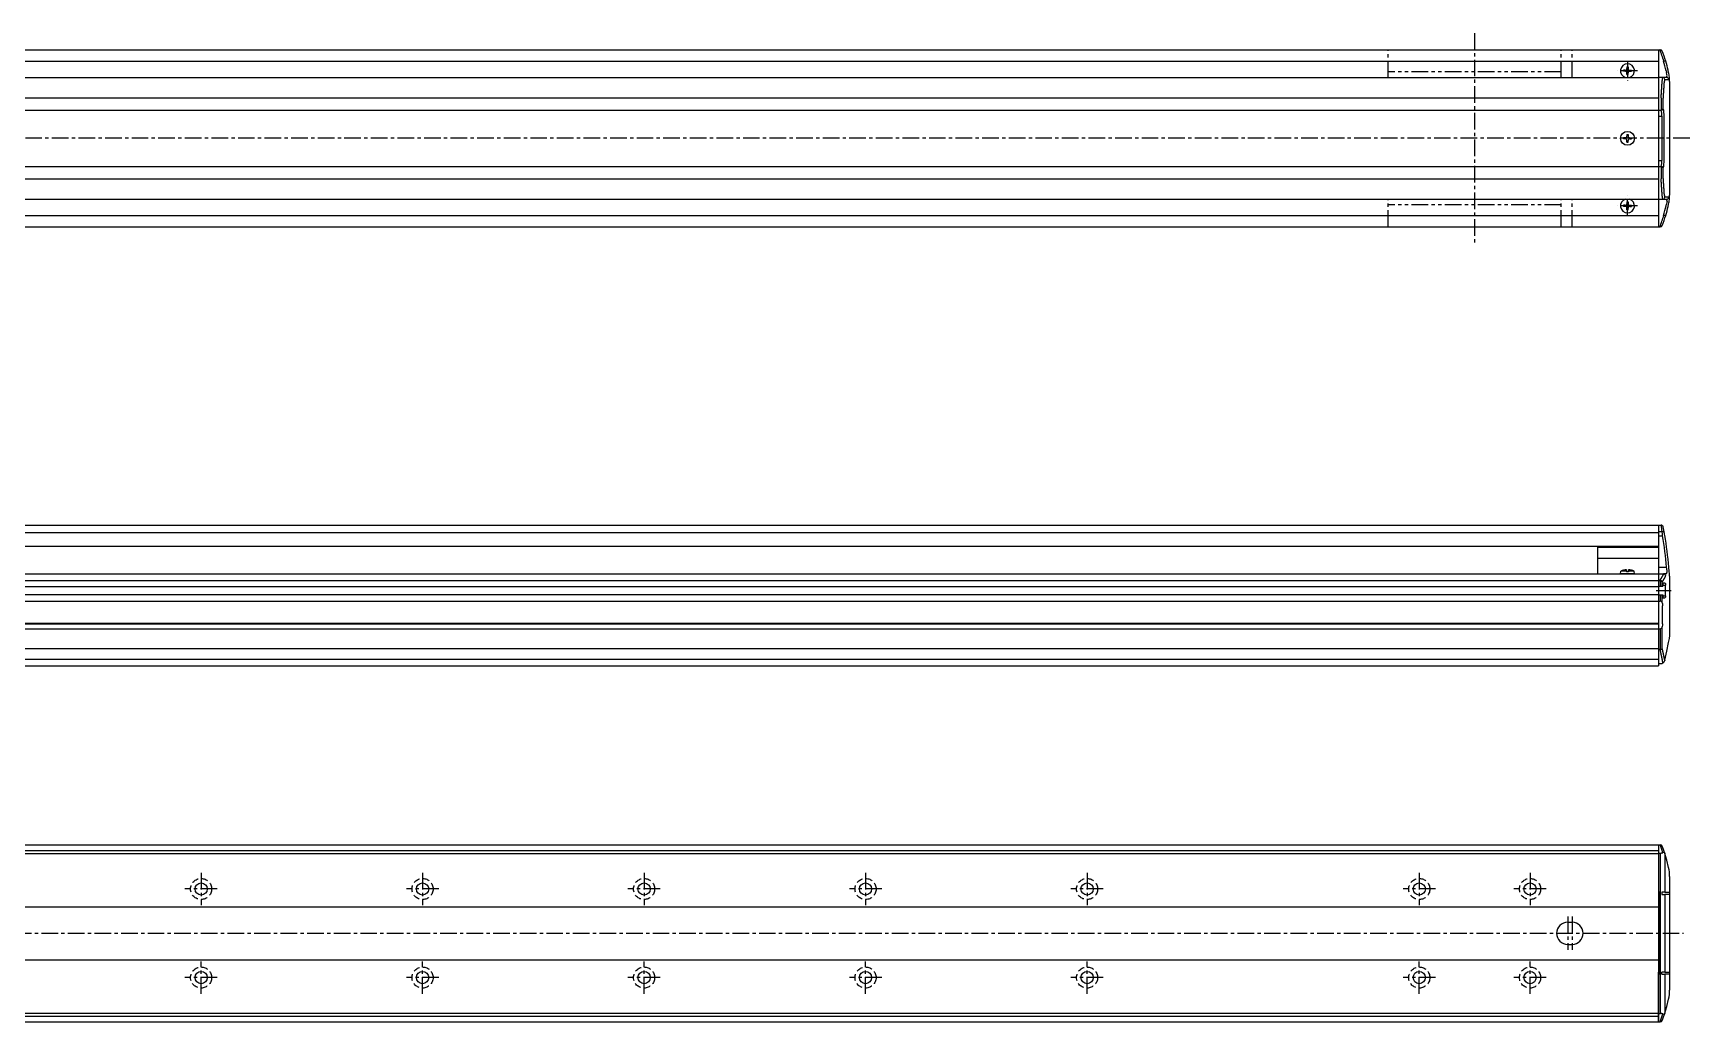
# Model space of a CAD drawing. Extents: x -463 to 1033, y 41 to 537.
# Drawn here: x 285 to 1033, y 90 to 537 of the extents above; entities that cross this region are included whole.
import ezdxf

# ---------------------------------------------------------------- set-up
doc = ezdxf.new("R2010")
doc.units = 0
for name, pattern in [('CENTER', [12, 7.5, -1.5, 1.5, -1.5]), ('DASHED', [4.5, 3, -1.5]), ('PHANTOM', [15, 7.5, -1.5, 1.5, -1.5, 1.5, -1.5])]:
    doc.linetypes.add(name, pattern=pattern)
doc.layers.get('0').update_dxf_attribs({"linetype": 'CONTINUOUS'})
doc.layers.add('CENTER', color=1, linetype='CENTER')

# ---------------------------------------------------------------- blocks, each defined once
blk = doc.blocks.new('DTL0004')
at = {"color": 0, "linetype": 'CONTINUOUS'}
for p, q in [((-3.15, 0), (-3.04, 1.3)), ((3.15, 0), (-3.15, 0)), ((-0.4, 1.3), (-3.04, 1.3)), ((-0.4, 1.89), (-0.4, 0.9)), ((0.4, 0.9), (-0.4, 0.9)), ((0.4, 1.89), (0.4, 0.9)), ((3.04, 1.3), (0.4, 1.3)), ((3.15, 0), (3.04, 1.3))]:
    blk.add_line(p, q, dxfattribs=at)
for start, end in [(92.87228, 112.35653), (67.64347, 87.12772)]:
    blk.add_arc((0, -6.08), 7.98, start, end, dxfattribs=at)
at = {"color": 0}
blk.add_point((0, 0), dxfattribs=at)
blk.add_point((0, 0), dxfattribs=at)

msp = doc.modelspace()

# ---------------------------------------------------------------- linework, layer by layer
at = {"color": 7, "linetype": 'CONTINUOUS'}
for p, q in [((-263.52, 529.44), (1018.48, 529.44)), ((-25.52, 524.24), (1018.48, 524.24)), ((1018.48, 529.44), (1018.48, 449.44)), ((1018.48, 529.44), (1019.07, 529.44)), ((1019.26, 529.44), (1019.07, 529.44)), ((1020.87, 524.26), (1020.73, 524.24)), ((-263.52, 516.94), (1018.48, 516.94)), ((-25.52, 516.94), (1018.48, 516.94)), ((1002.73, 520.19), (1002.73, 519.69)), ((1003.48, 520.19), (1002.73, 520.19)), ((1003.48, 519.69), (1002.73, 519.69)), ((1004.23, 521.69), (1004.23, 520.93)), ((1004.23, 521.69), (1004.73, 521.69)), ((1004.23, 518.19), (1004.23, 518.94)), ((1004.23, 518.19), (1004.73, 518.19)), ((1004.73, 521.69), (1004.73, 520.93)), ((1004.73, 518.19), (1004.73, 518.94)), ((1005.48, 520.19), (1006.23, 520.19)), ((1005.48, 519.69), (1006.23, 519.69)), ((1006.23, 520.19), (1006.23, 519.69)), ((1022.15, 516.94), (1018.48, 516.94)), ((1021.87, 519.94), (1022.08, 519.2)), ((1023.06, 519.16), (1022.85, 520.16)), ((1023.39, 517.05), (1023.38, 517.06)), ((1021.32, 515.94), (1023.15, 515.94)), ((1023.48, 515.09), (1023.48, 463.79)), ((-263.52, 507.71), (1018.48, 507.71)), ((-263.52, 502.17), (1018.48, 502.17)), ((1018.48, 502.19), (1019.56, 502.19)), ((1019.67, 502.19), (1019.56, 502.19)), ((1019.66, 507.69), (1019.67, 507.69)), ((1019.67, 507.69), (1019.67, 502.19)), ((1020.66, 502.78), (1020.66, 507.51)), ((1018.48, 499.44), (1020, 499.44)), ((1020, 499.44), (1020, 479.44)), ((1020.98, 479.44), (1020.98, 499.44)), ((1002.73, 489.69), (1002.73, 489.19)), ((1003.48, 489.69), (1002.73, 489.69)), ((1003.48, 489.19), (1002.73, 489.19)), ((1004.23, 491.19), (1004.23, 490.43)), ((1004.23, 491.19), (1004.73, 491.19)), ((1004.23, 487.69), (1004.23, 488.44)), ((1004.23, 487.69), (1004.73, 487.69)), ((1004.73, 491.19), (1004.73, 490.43)), ((1004.73, 487.69), (1004.73, 488.44)), ((1005.48, 489.69), (1006.23, 489.69)), ((1005.48, 489.19), (1006.23, 489.19)), ((1006.23, 489.69), (1006.23, 489.19)), ((1018.48, 479.44), (1020, 479.44)), ((-263.52, 476.7), (1018.48, 476.7)), ((1018.48, 476.69), (1019.56, 476.69)), ((1019.56, 476.69), (1019.67, 476.68)), ((1019.67, 476.68), (1019.67, 471.19)), ((1020.66, 471.36), (1020.66, 476.1)), ((-263.52, 471.17), (1018.48, 471.17)), ((1019.67, 471.19), (1019.66, 471.19)), ((-261.52, 461.94), (1020.48, 461.94)), ((-25.52, 461.94), (1018.48, 461.94)), ((1002.73, 459.19), (1002.73, 458.69)), ((1003.48, 459.19), (1002.73, 459.19)), ((1003.48, 458.69), (1002.73, 458.69)), ((1004.23, 460.69), (1004.23, 459.93)), ((1004.23, 460.69), (1004.73, 460.69)), ((1004.23, 457.19), (1004.23, 457.94)), ((1004.23, 457.19), (1004.73, 457.19)), ((1004.73, 460.69), (1004.73, 459.93)), ((1004.73, 457.19), (1004.73, 457.94)), ((1005.48, 459.19), (1006.23, 459.19)), ((1005.48, 458.69), (1006.23, 458.69)), ((1006.23, 459.19), (1006.23, 458.69)), ((1018.48, 461.94), (1022.15, 461.94)), ((1023.15, 462.94), (1021.32, 462.94)), ((1021.87, 458.94), (1022.08, 459.67)), ((1022.85, 458.72), (1023.06, 459.71)), ((1023.38, 461.81), (1023.39, 461.82)), ((-263.52, 449.44), (1018.48, 449.44)), ((-25.52, 454.64), (1018.48, 454.64)), ((1018.48, 449.44), (1019.07, 449.44)), ((1019.07, 449.44), (1019.26, 449.44)), ((1020.87, 454.61), (1020.73, 454.63)), ((-25.52, 314.76), (1018.48, 314.76)), ((1018.48, 314.76), (1018.48, 252.26)), ((1018.48, 314.76), (1018.48, 305.26)), ((1018.48, 314.76), (1019.66, 314.76)), ((1018.48, 314.76), (1018.48, 305.26)), ((1019.67, 314.76), (1019.66, 314.76)), ((-25.52, 311.4), (1018.48, 311.4)), ((1018.48, 311.87), (1020.18, 311.87)), ((1018.48, 309.99), (1020.33, 309.99)), ((-25.52, 305.26), (1018.48, 305.26)), ((990.98, 305.26), (990.98, 292.76)), ((990.98, 304.79), (1018.48, 304.79)), ((990.98, 299.8), (1018.48, 299.8)), ((-263.52, 292.76), (1018.48, 292.76)), ((1018.48, 295.76), (1022.15, 295.76)), ((1018.48, 292.76), (1020.73, 292.76)), ((1018.48, 292.76), (1018.48, 251.26)), ((1021.87, 292.76), (1020.73, 292.76)), ((1020.73, 292.76), (1020.87, 292.75)), ((1022.08, 292.85), (1021.87, 292.76)), ((1023.38, 293.08), (1023.39, 293.06)), ((1023.48, 291.76), (1023.48, 264.26)), ((-263.52, 289.76), (1018.48, 289.76)), ((-263.52, 287.01), (1018.48, 287.01)), ((1018.48, 289.76), (1019.07, 289.76)), ((1018.48, 287.16), (1020.45, 287.16)), ((1019.07, 289.76), (1019.26, 289.74)), ((1019.26, 289.74), (1019.26, 287.16)), ((1020.2, 287.16), (1020.2, 289.18)), ((1021.4, 288.61), (1020.45, 288.61)), ((1020.45, 288.61), (1020.45, 287.16)), ((1020.45, 287.61), (1021.71, 287.61)), ((1021.71, 282.91), (1021.71, 287.61)), ((-263.52, 283.51), (1018.48, 283.51)), ((-263.52, 280.49), (1018.48, 280.49)), ((1018.48, 283.36), (1020.45, 283.36)), ((1018.48, 280.49), (1019.26, 280.49)), ((1019.26, 283.36), (1019.26, 280.49)), ((1020.2, 279.69), (1020.2, 283.36)), ((1020.34, 270.26), (1020.34, 278.26)), ((1020.45, 283.36), (1020.45, 281.91)), ((1020.45, 282.91), (1021.71, 282.91)), ((1020.45, 281.91), (1021.4, 281.91)), ((-263.52, 270.56), (1018.48, 270.56)), ((-263.52, 270.26), (1018.48, 270.26)), ((-263.52, 268.02), (1018.48, 268.02)), ((1018.48, 268.02), (1019.26, 268.02)), ((1019.26, 268.02), (1019.26, 258.76)), ((1020.2, 259.03), (1020.2, 268.83)), ((-263.52, 259.03), (1018.48, 259.03)), ((1018.48, 258.76), (1019.21, 258.76)), ((1019.26, 258.76), (1019.21, 258.76)), ((-263.52, 254.26), (1018.48, 254.26)), ((-263.52, 251.26), (1018.48, 251.26)), ((1018.48, 252.26), (1019.43, 252.26)), ((1021.37, 253.79), (1021.33, 253.65)), ((-263.52, 170.47), (1018.48, 170.47)), ((-263.52, 167.87), (1018.48, 167.87)), ((-263.52, 166.47), (1018.48, 166.47)), ((1018.48, 170.47), (1018.48, 90.47)), ((1018.48, 170.47), (1018.48, 148.02)), ((1018.48, 170.47), (1019.21, 170.47)), ((1018.48, 166.72), (1019.43, 166.72)), ((1019.21, 170.47), (1019.26, 170.47)), ((1019.43, 94.23), (1019.43, 166.72)), ((1021.33, 166.68), (1021.37, 166.56)), ((1021.37, 166.56), (1021.37, 148.97)), ((1023.48, 156.12), (1023.48, 104.82)), ((-263.52, 142.47), (1018.48, 142.47)), ((1018.93, 148.97), (1018.48, 148.97)), ((1018.48, 148.02), (1018.93, 148.02)), ((1018.93, 148.97), (1018.93, 111.97)), ((1021.37, 148.97), (1019.98, 148.97)), ((1019.98, 148.97), (1019.98, 147.97)), ((1019.98, 147.97), (1021.37, 147.97)), ((1021.37, 148.97), (1023.31, 148.97)), ((1021.37, 147.97), (1021.37, 112.97)), ((1023.31, 147.97), (1021.37, 147.97)), ((1023.31, 148.97), (1023.48, 148.92)), ((1023.48, 147.91), (1023.31, 147.97)), ((977.48, 135.47), (979.48, 135.47)), ((977.48, 125.47), (979.48, 125.47)), ((-263.52, 118.47), (1018.48, 118.47)), ((1018.93, 112.93), (1018.48, 112.92)), ((1018.48, 90.47), (1018.48, 112.92)), ((1021.37, 112.97), (1019.98, 112.97)), ((1019.98, 111.97), (1019.98, 112.97)), ((1021.37, 112.97), (1023.31, 112.97)), ((1023.31, 112.97), (1023.48, 113.04)), ((1018.93, 111.97), (1018.48, 111.97)), ((1019.98, 111.97), (1021.37, 111.97)), ((1021.37, 111.97), (1021.37, 94.39)), ((1023.31, 111.97), (1021.37, 111.97)), ((1023.48, 112.03), (1023.31, 111.97)), ((-263.52, 94.47), (1018.48, 94.47)), ((-263.52, 93.07), (1018.48, 93.07)), ((-263.52, 90.47), (1018.48, 90.47)), ((1018.48, 94.23), (1019.43, 94.23)), ((1018.48, 90.47), (1019.21, 90.47)), ((1019.26, 90.47), (1019.21, 90.47)), ((1021.37, 94.39), (1021.33, 94.27))]:
    msp.add_line(p, q, dxfattribs=at)
at = {"color": 3, "linetype": 'PHANTOM'}
for p, q in [((896.48, 516.94), (896.48, 529.44)), ((974.48, 516.94), (974.48, 529.44)), ((979.48, 516.94), (979.48, 529.44)), ((974.48, 519.44), (896.48, 519.44)), ((896.48, 449.44), (896.48, 461.94)), ((974.48, 459.44), (896.48, 459.44)), ((974.48, 449.44), (974.48, 461.94)), ((979.48, 449.44), (979.48, 461.94))]:
    msp.add_line(p, q, dxfattribs=at)
at = {"color": 7, "linetype": 'CONTINUOUS'}
for points in [[(1021.77, 524.26), (1021.77, 524.26), (1021.75, 524.28), (1021.65, 524.34), (1021.45, 524.35), (1021.18, 524.32), (1020.87, 524.26)], [(1022.39, 517.74), (1022.29, 518.3), (1022.08, 519.2)], [(1022.39, 461.13), (1022.29, 460.57), (1022.08, 459.67)], [(1021.77, 454.61), (1021.77, 454.61), (1021.75, 454.59), (1021.65, 454.53), (1021.45, 454.52), (1021.18, 454.55), (1020.87, 454.61)], [(1020.33, 309.99), (1020.3, 310.42), (1020.25, 311.04), (1020.2, 311.54), (1020.18, 311.87)], [(1022.08, 292.85), (1022.29, 293.25), (1022.39, 293.71)], [(1021.4, 288.61), (1021.41, 288.61), (1021.51, 288.54), (1021.6, 288.37), (1021.67, 288.13), (1021.71, 287.83), (1021.71, 287.61)], [(1020.2, 279.69), (1020.28, 279.2), (1020.34, 278.26)], [(1021.71, 282.91), (1021.71, 282.81), (1021.68, 282.49), (1021.62, 282.2), (1021.53, 282), (1021.42, 281.91), (1021.4, 281.91)], [(1020.34, 270.26), (1020.32, 269.71), (1020.2, 268.83)], [(1021.37, 253.79), (1022.29, 257.88), (1023.06, 261.84)], [(1021.33, 166.68), (1021.28, 166.78), (1021.14, 166.91), (1020.88, 166.97), (1020.49, 166.9)], [(1023.06, 160.2), (1022.29, 163.47), (1021.37, 166.56)], [(1021.37, 94.39), (1022.29, 97.48), (1023.06, 100.75)], [(1020.49, 94.05), (1020.7, 93.99), (1021, 93.99), (1021.23, 94.1), (1021.33, 94.27)]]:
    msp.add_lwpolyline(points, dxfattribs=at)
for points in [[(1019.66, 507.68, 0), (1019.67, 507.75, 0), (1019.67, 507.81, 0), (1019.68, 507.87, 0), (1019.68, 507.93, 0), (1019.68, 507.99, 0), (1019.69, 508.06, 0), (1019.69, 508.12, 0), (1019.7, 508.18, 0), (1019.7, 508.24, 0), (1019.7, 508.3, 0), (1019.71, 508.37, 0), (1019.71, 508.43, 0), (1019.72, 508.49, 0), (1019.72, 508.55, 0), (1019.73, 508.61, 0), (1019.73, 508.68, 0), (1019.73, 508.74, 0), (1019.74, 508.8, 0), (1019.74, 508.86, 0), (1019.75, 508.92, 0), (1019.75, 508.99, 0), (1019.75, 509.05, 0), (1019.76, 509.11, 0), (1019.76, 509.17, 0), (1019.77, 509.23, 0), (1019.77, 509.29, 0), (1019.77, 509.36, 0), (1019.78, 509.42, 0), (1019.78, 509.48, 0), (1019.79, 509.54, 0), (1019.79, 509.6, 0), (1019.8, 509.67, 0), (1019.8, 509.73, 0), (1019.8, 509.79, 0), (1019.81, 509.85, 0), (1019.81, 509.91, 0), (1019.82, 509.98, 0), (1019.82, 510.04, 0), (1019.82, 510.1, 0), (1019.83, 510.16, 0), (1019.83, 510.22, 0), (1019.84, 510.29, 0), (1019.84, 510.35, 0), (1019.84, 510.41, 0), (1019.85, 510.47, 0), (1019.85, 510.53, 0), (1019.86, 510.6, 0), (1019.86, 510.66, 0), (1019.86, 510.72, 0), (1019.87, 510.78, 0), (1019.87, 510.84, 0), (1019.88, 510.91, 0), (1019.88, 510.97, 0), (1019.88, 511.03, 0), (1019.89, 511.09, 0), (1019.89, 511.15, 0), (1019.9, 511.22, 0), (1019.9, 511.28, 0), (1019.9, 511.34, 0), (1019.91, 511.4, 0), (1019.91, 511.46, 0), (1019.92, 511.53, 0), (1019.92, 511.59, 0), (1019.92, 511.65, 0), (1019.93, 511.71, 0), (1019.93, 511.77, 0), (1019.94, 511.84, 0), (1019.94, 511.9, 0), (1019.94, 511.96, 0), (1019.95, 512.02, 0), (1019.95, 512.08, 0), (1019.96, 512.15, 0), (1019.96, 512.21, 0), (1019.96, 512.27, 0), (1019.97, 512.33, 0), (1019.97, 512.39, 0), (1019.98, 512.46, 0), (1019.98, 512.52, 0), (1019.98, 512.58, 0), (1019.99, 512.64, 0), (1019.99, 512.7, 0), (1020, 512.77, 0), (1020, 512.83, 0), (1020, 512.89, 0), (1020.01, 512.95, 0), (1020.01, 513.01, 0), (1020.02, 513.08, 0), (1020.02, 513.14, 0), (1020.02, 513.2, 0), (1020.03, 513.26, 0), (1020.03, 513.32, 0), (1020.04, 513.39, 0), (1020.04, 513.45, 0), (1020.04, 513.51, 0), (1020.05, 513.57, 0), (1020.05, 513.63, 0), (1020.06, 513.7, 0), (1020.06, 513.76, 0), (1020.06, 513.82, 0), (1020.07, 513.88, 0), (1020.07, 513.94, 0), (1020.07, 514.01, 0), (1020.08, 514.07, 0), (1020.08, 514.13, 0), (1020.09, 514.19, 0), (1020.09, 514.25, 0), (1020.09, 514.32, 0), (1020.1, 514.38, 0), (1020.1, 514.44, 0), (1020.11, 514.5, 0), (1020.11, 514.56, 0), (1020.11, 514.63, 0), (1020.12, 514.69, 0), (1020.12, 514.75, 0), (1020.13, 514.81, 0), (1020.13, 514.87, 0), (1020.13, 514.94, 0), (1020.14, 515, 0), (1020.14, 515.06, 0), (1020.14, 515.12, 0), (1020.15, 515.18, 0), (1020.15, 515.25, 0), (1020.16, 515.31, 0), (1020.16, 515.37, 0), (1020.16, 515.43, 0), (1020.17, 515.49, 0), (1020.17, 515.56, 0), (1020.18, 515.62, 0)], [(1020.66, 507.51, 0), (1020.66, 507.57, 0), (1020.67, 507.63, 0), (1020.67, 507.69, 0), (1020.67, 507.75, 0), (1020.68, 507.81, 0), (1020.68, 507.87, 0), (1020.69, 507.93, 0), (1020.69, 507.99, 0), (1020.69, 508.05, 0), (1020.7, 508.11, 0), (1020.7, 508.18, 0), (1020.71, 508.24, 0), (1020.71, 508.3, 0), (1020.72, 508.36, 0), (1020.72, 508.42, 0), (1020.72, 508.48, 0), (1020.73, 508.54, 0), (1020.73, 508.6, 0), (1020.74, 508.66, 0), (1020.74, 508.72, 0), (1020.74, 508.78, 0), (1020.75, 508.84, 0), (1020.75, 508.9, 0), (1020.76, 508.96, 0), (1020.76, 509.02, 0), (1020.76, 509.08, 0), (1020.77, 509.15, 0), (1020.77, 509.21, 0), (1020.78, 509.27, 0), (1020.78, 509.33, 0), (1020.78, 509.39, 0), (1020.79, 509.45, 0), (1020.79, 509.51, 0), (1020.8, 509.57, 0), (1020.8, 509.63, 0), (1020.8, 509.69, 0), (1020.81, 509.75, 0), (1020.81, 509.81, 0), (1020.82, 509.87, 0), (1020.82, 509.93, 0), (1020.82, 509.99, 0), (1020.83, 510.06, 0), (1020.83, 510.12, 0), (1020.84, 510.18, 0), (1020.84, 510.24, 0), (1020.84, 510.3, 0), (1020.85, 510.36, 0), (1020.85, 510.42, 0), (1020.86, 510.48, 0), (1020.86, 510.54, 0), (1020.86, 510.6, 0), (1020.87, 510.66, 0), (1020.87, 510.72, 0), (1020.88, 510.78, 0), (1020.88, 510.84, 0), (1020.88, 510.9, 0), (1020.89, 510.97, 0), (1020.89, 511.03, 0), (1020.9, 511.09, 0), (1020.9, 511.15, 0), (1020.9, 511.21, 0), (1020.91, 511.27, 0), (1020.91, 511.33, 0), (1020.91, 511.39, 0), (1020.92, 511.45, 0), (1020.92, 511.51, 0), (1020.93, 511.57, 0), (1020.93, 511.63, 0), (1020.93, 511.69, 0), (1020.94, 511.75, 0), (1020.94, 511.82, 0), (1020.95, 511.88, 0), (1020.95, 511.94, 0), (1020.95, 512, 0), (1020.96, 512.06, 0), (1020.96, 512.12, 0), (1020.97, 512.18, 0), (1020.97, 512.24, 0), (1020.97, 512.3, 0), (1020.98, 512.36, 0), (1020.98, 512.42, 0), (1020.99, 512.48, 0), (1020.99, 512.54, 0), (1020.99, 512.6, 0), (1021, 512.67, 0), (1021, 512.73, 0), (1021, 512.79, 0), (1021.01, 512.85, 0), (1021.01, 512.91, 0), (1021.02, 512.97, 0), (1021.02, 513.03, 0), (1021.02, 513.09, 0), (1021.03, 513.15, 0), (1021.03, 513.21, 0), (1021.04, 513.27, 0), (1021.04, 513.33, 0), (1021.04, 513.39, 0), (1021.05, 513.45, 0), (1021.05, 513.52, 0), (1021.05, 513.58, 0), (1021.06, 513.64, 0), (1021.06, 513.7, 0), (1021.07, 513.76, 0), (1021.07, 513.82, 0), (1021.07, 513.88, 0), (1021.08, 513.94, 0), (1021.08, 514, 0), (1021.09, 514.06, 0), (1021.09, 514.12, 0), (1021.09, 514.18, 0), (1021.1, 514.24, 0), (1021.1, 514.3, 0), (1021.1, 514.37, 0), (1021.11, 514.43, 0), (1021.11, 514.49, 0), (1021.12, 514.55, 0), (1021.12, 514.61, 0), (1021.12, 514.67, 0), (1021.13, 514.73, 0), (1021.13, 514.79, 0), (1021.13, 514.85, 0), (1021.14, 514.91, 0), (1021.14, 514.97, 0), (1021.15, 515.03, 0), (1021.15, 515.09, 0), (1021.15, 515.16, 0), (1021.16, 515.22, 0), (1021.16, 515.28, 0)], [(1021.16, 463.59, 0), (1021.16, 463.65, 0), (1021.15, 463.71, 0), (1021.15, 463.78, 0), (1021.15, 463.84, 0), (1021.14, 463.9, 0), (1021.14, 463.96, 0), (1021.13, 464.02, 0), (1021.13, 464.08, 0), (1021.13, 464.14, 0), (1021.12, 464.2, 0), (1021.12, 464.26, 0), (1021.12, 464.32, 0), (1021.11, 464.38, 0), (1021.11, 464.44, 0), (1021.1, 464.5, 0), (1021.1, 464.57, 0), (1021.1, 464.63, 0), (1021.09, 464.69, 0), (1021.09, 464.75, 0), (1021.09, 464.81, 0), (1021.08, 464.87, 0), (1021.08, 464.93, 0), (1021.07, 464.99, 0), (1021.07, 465.05, 0), (1021.07, 465.11, 0), (1021.06, 465.17, 0), (1021.06, 465.23, 0), (1021.05, 465.29, 0), (1021.05, 465.35, 0), (1021.05, 465.42, 0), (1021.04, 465.48, 0), (1021.04, 465.54, 0), (1021.04, 465.6, 0), (1021.03, 465.66, 0), (1021.03, 465.72, 0), (1021.02, 465.78, 0), (1021.02, 465.84, 0), (1021.02, 465.9, 0), (1021.01, 465.96, 0), (1021.01, 466.02, 0), (1021, 466.08, 0), (1021, 466.14, 0), (1021, 466.2, 0), (1020.99, 466.27, 0), (1020.99, 466.33, 0), (1020.99, 466.39, 0), (1020.98, 466.45, 0), (1020.98, 466.51, 0), (1020.97, 466.57, 0), (1020.97, 466.63, 0), (1020.97, 466.69, 0), (1020.96, 466.75, 0), (1020.96, 466.81, 0), (1020.95, 466.87, 0), (1020.95, 466.93, 0), (1020.95, 466.99, 0), (1020.94, 467.05, 0), (1020.94, 467.12, 0), (1020.93, 467.18, 0), (1020.93, 467.24, 0), (1020.93, 467.3, 0), (1020.92, 467.36, 0), (1020.92, 467.42, 0), (1020.91, 467.48, 0), (1020.91, 467.54, 0), (1020.91, 467.6, 0), (1020.9, 467.66, 0), (1020.9, 467.72, 0), (1020.9, 467.78, 0), (1020.89, 467.84, 0), (1020.89, 467.9, 0), (1020.88, 467.97, 0), (1020.88, 468.03, 0), (1020.88, 468.09, 0), (1020.87, 468.15, 0), (1020.87, 468.21, 0), (1020.86, 468.27, 0), (1020.86, 468.33, 0), (1020.86, 468.39, 0), (1020.85, 468.45, 0), (1020.85, 468.51, 0), (1020.84, 468.57, 0), (1020.84, 468.63, 0), (1020.84, 468.69, 0), (1020.83, 468.75, 0), (1020.83, 468.81, 0), (1020.82, 468.88, 0), (1020.82, 468.94, 0), (1020.82, 469, 0), (1020.81, 469.06, 0), (1020.81, 469.12, 0), (1020.8, 469.18, 0), (1020.8, 469.24, 0), (1020.8, 469.3, 0), (1020.79, 469.36, 0), (1020.79, 469.42, 0), (1020.78, 469.48, 0), (1020.78, 469.54, 0), (1020.78, 469.6, 0), (1020.77, 469.66, 0), (1020.77, 469.72, 0), (1020.76, 469.78, 0), (1020.76, 469.85, 0), (1020.76, 469.91, 0), (1020.75, 469.97, 0), (1020.75, 470.03, 0), (1020.74, 470.09, 0), (1020.74, 470.15, 0), (1020.74, 470.21, 0), (1020.73, 470.27, 0), (1020.73, 470.33, 0), (1020.72, 470.39, 0), (1020.72, 470.45, 0), (1020.72, 470.51, 0), (1020.71, 470.57, 0), (1020.71, 470.63, 0), (1020.7, 470.69, 0), (1020.7, 470.76, 0), (1020.69, 470.82, 0), (1020.69, 470.88, 0), (1020.69, 470.94, 0), (1020.68, 471, 0), (1020.68, 471.06, 0), (1020.67, 471.12, 0), (1020.67, 471.18, 0), (1020.67, 471.24, 0), (1020.66, 471.3, 0), (1020.66, 471.36, 0)], [(1020.18, 463.25, 0), (1020.17, 463.31, 0), (1020.17, 463.38, 0), (1020.16, 463.44, 0), (1020.16, 463.5, 0), (1020.16, 463.56, 0), (1020.15, 463.62, 0), (1020.15, 463.69, 0), (1020.14, 463.75, 0), (1020.14, 463.81, 0), (1020.14, 463.87, 0), (1020.13, 463.93, 0), (1020.13, 464, 0), (1020.13, 464.06, 0), (1020.12, 464.12, 0), (1020.12, 464.18, 0), (1020.11, 464.24, 0), (1020.11, 464.31, 0), (1020.11, 464.37, 0), (1020.1, 464.43, 0), (1020.1, 464.49, 0), (1020.09, 464.55, 0), (1020.09, 464.62, 0), (1020.09, 464.68, 0), (1020.08, 464.74, 0), (1020.08, 464.8, 0), (1020.07, 464.86, 0), (1020.07, 464.93, 0), (1020.07, 464.99, 0), (1020.06, 465.05, 0), (1020.06, 465.11, 0), (1020.06, 465.17, 0), (1020.05, 465.24, 0), (1020.05, 465.3, 0), (1020.04, 465.36, 0), (1020.04, 465.42, 0), (1020.04, 465.48, 0), (1020.03, 465.55, 0), (1020.03, 465.61, 0), (1020.02, 465.67, 0), (1020.02, 465.73, 0), (1020.02, 465.79, 0), (1020.01, 465.86, 0), (1020.01, 465.92, 0), (1020, 465.98, 0), (1020, 466.04, 0), (1020, 466.1, 0), (1019.99, 466.17, 0), (1019.99, 466.23, 0), (1019.98, 466.29, 0), (1019.98, 466.35, 0), (1019.98, 466.41, 0), (1019.97, 466.48, 0), (1019.97, 466.54, 0), (1019.96, 466.6, 0), (1019.96, 466.66, 0), (1019.96, 466.72, 0), (1019.95, 466.79, 0), (1019.95, 466.85, 0), (1019.94, 466.91, 0), (1019.94, 466.97, 0), (1019.94, 467.03, 0), (1019.93, 467.1, 0), (1019.93, 467.16, 0), (1019.92, 467.22, 0), (1019.92, 467.28, 0), (1019.92, 467.34, 0), (1019.91, 467.41, 0), (1019.91, 467.47, 0), (1019.9, 467.53, 0), (1019.9, 467.59, 0), (1019.9, 467.65, 0), (1019.89, 467.72, 0), (1019.89, 467.78, 0), (1019.88, 467.84, 0), (1019.88, 467.9, 0), (1019.88, 467.96, 0), (1019.87, 468.03, 0), (1019.87, 468.09, 0), (1019.86, 468.15, 0), (1019.86, 468.21, 0), (1019.86, 468.27, 0), (1019.85, 468.34, 0), (1019.85, 468.4, 0), (1019.84, 468.46, 0), (1019.84, 468.52, 0), (1019.84, 468.58, 0), (1019.83, 468.65, 0), (1019.83, 468.71, 0), (1019.82, 468.77, 0), (1019.82, 468.83, 0), (1019.82, 468.89, 0), (1019.81, 468.96, 0), (1019.81, 469.02, 0), (1019.8, 469.08, 0), (1019.8, 469.14, 0), (1019.8, 469.2, 0), (1019.79, 469.27, 0), (1019.79, 469.33, 0), (1019.78, 469.39, 0), (1019.78, 469.45, 0), (1019.77, 469.51, 0), (1019.77, 469.58, 0), (1019.77, 469.64, 0), (1019.76, 469.7, 0), (1019.76, 469.76, 0), (1019.75, 469.82, 0), (1019.75, 469.88, 0), (1019.75, 469.95, 0), (1019.74, 470.01, 0), (1019.74, 470.07, 0), (1019.73, 470.13, 0), (1019.73, 470.19, 0), (1019.73, 470.26, 0), (1019.72, 470.32, 0), (1019.72, 470.38, 0), (1019.71, 470.44, 0), (1019.71, 470.5, 0), (1019.7, 470.57, 0), (1019.7, 470.63, 0), (1019.7, 470.69, 0), (1019.69, 470.75, 0), (1019.69, 470.81, 0), (1019.68, 470.88, 0), (1019.68, 470.94, 0), (1019.68, 471, 0), (1019.67, 471.06, 0), (1019.67, 471.12, 0), (1019.66, 471.18, 0)], [(1019.07, 289.76, 0), (1019.08, 289.78, 0), (1019.1, 289.8, 0), (1019.11, 289.83, 0), (1019.13, 289.85, 0), (1019.15, 289.87, 0), (1019.16, 289.9, 0), (1019.18, 289.92, 0), (1019.19, 289.94, 0), (1019.21, 289.96, 0), (1019.22, 289.99, 0), (1019.24, 290.01, 0), (1019.26, 290.03, 0), (1019.27, 290.06, 0), (1019.29, 290.08, 0), (1019.3, 290.1, 0), (1019.32, 290.13, 0), (1019.33, 290.15, 0), (1019.35, 290.17, 0), (1019.36, 290.19, 0), (1019.38, 290.22, 0), (1019.4, 290.24, 0), (1019.41, 290.26, 0), (1019.43, 290.29, 0), (1019.44, 290.31, 0), (1019.46, 290.33, 0), (1019.47, 290.36, 0), (1019.49, 290.38, 0), (1019.5, 290.4, 0), (1019.52, 290.43, 0), (1019.53, 290.45, 0), (1019.55, 290.47, 0), (1019.56, 290.5, 0), (1019.58, 290.52, 0), (1019.59, 290.54, 0), (1019.61, 290.57, 0), (1019.62, 290.59, 0), (1019.64, 290.61, 0), (1019.65, 290.63, 0), (1019.67, 290.66, 0), (1019.68, 290.68, 0), (1019.7, 290.7, 0), (1019.71, 290.73, 0), (1019.73, 290.75, 0), (1019.74, 290.77, 0), (1019.76, 290.8, 0), (1019.77, 290.82, 0), (1019.79, 290.84, 0), (1019.8, 290.87, 0), (1019.81, 290.89, 0), (1019.83, 290.91, 0), (1019.84, 290.94, 0), (1019.86, 290.96, 0), (1019.87, 290.98, 0), (1019.89, 291.01, 0), (1019.9, 291.03, 0), (1019.92, 291.05, 0), (1019.93, 291.08, 0), (1019.94, 291.1, 0), (1019.96, 291.12, 0), (1019.97, 291.15, 0), (1019.99, 291.17, 0), (1020, 291.19, 0), (1020.02, 291.22, 0), (1020.03, 291.24, 0), (1020.04, 291.26, 0), (1020.06, 291.29, 0), (1020.07, 291.31, 0), (1020.09, 291.33, 0), (1020.1, 291.36, 0), (1020.11, 291.38, 0), (1020.13, 291.4, 0), (1020.14, 291.43, 0), (1020.16, 291.45, 0), (1020.17, 291.47, 0), (1020.18, 291.5, 0), (1020.2, 291.52, 0), (1020.21, 291.54, 0), (1020.22, 291.57, 0), (1020.24, 291.59, 0), (1020.25, 291.61, 0), (1020.27, 291.64, 0), (1020.28, 291.66, 0), (1020.29, 291.69, 0), (1020.31, 291.71, 0), (1020.32, 291.73, 0), (1020.33, 291.76, 0), (1020.35, 291.78, 0), (1020.36, 291.8, 0), (1020.37, 291.83, 0), (1020.39, 291.85, 0), (1020.4, 291.87, 0), (1020.41, 291.9, 0), (1020.43, 291.92, 0), (1020.44, 291.94, 0), (1020.45, 291.97, 0), (1020.47, 291.99, 0), (1020.48, 292.01, 0), (1020.49, 292.04, 0), (1020.51, 292.06, 0), (1020.52, 292.08, 0), (1020.53, 292.11, 0), (1020.54, 292.13, 0), (1020.56, 292.16, 0), (1020.57, 292.18, 0), (1020.58, 292.2, 0), (1020.6, 292.23, 0), (1020.61, 292.25, 0), (1020.62, 292.27, 0), (1020.64, 292.3, 0), (1020.65, 292.32, 0), (1020.66, 292.34, 0), (1020.67, 292.37, 0), (1020.69, 292.39, 0), (1020.7, 292.42, 0), (1020.71, 292.44, 0), (1020.72, 292.46, 0), (1020.74, 292.49, 0), (1020.75, 292.51, 0), (1020.76, 292.53, 0), (1020.77, 292.56, 0), (1020.79, 292.58, 0), (1020.8, 292.6, 0), (1020.81, 292.63, 0), (1020.82, 292.65, 0), (1020.84, 292.68, 0), (1020.85, 292.7, 0), (1020.86, 292.72, 0), (1020.87, 292.75, 0)], [(1020.2, 289.18, 0), (1020.21, 289.2, 0), (1020.22, 289.22, 0), (1020.24, 289.24, 0), (1020.25, 289.26, 0), (1020.26, 289.28, 0), (1020.28, 289.3, 0), (1020.29, 289.32, 0), (1020.3, 289.34, 0), (1020.32, 289.36, 0), (1020.33, 289.38, 0), (1020.35, 289.4, 0), (1020.36, 289.42, 0), (1020.37, 289.44, 0), (1020.39, 289.46, 0), (1020.4, 289.48, 0), (1020.41, 289.5, 0), (1020.43, 289.52, 0), (1020.44, 289.54, 0), (1020.45, 289.56, 0), (1020.47, 289.58, 0), (1020.48, 289.6, 0), (1020.49, 289.62, 0), (1020.5, 289.64, 0), (1020.52, 289.66, 0), (1020.53, 289.68, 0), (1020.54, 289.7, 0), (1020.56, 289.72, 0), (1020.57, 289.74, 0), (1020.58, 289.76, 0), (1020.6, 289.78, 0), (1020.61, 289.8, 0), (1020.62, 289.82, 0), (1020.64, 289.84, 0), (1020.65, 289.86, 0), (1020.66, 289.88, 0), (1020.67, 289.9, 0), (1020.69, 289.92, 0), (1020.7, 289.94, 0), (1020.71, 289.96, 0), (1020.73, 289.98, 0), (1020.74, 290, 0), (1020.75, 290.02, 0), (1020.76, 290.04, 0), (1020.78, 290.06, 0), (1020.79, 290.08, 0), (1020.8, 290.1, 0), (1020.81, 290.12, 0), (1020.83, 290.14, 0), (1020.84, 290.16, 0), (1020.85, 290.18, 0), (1020.87, 290.2, 0), (1020.88, 290.22, 0), (1020.89, 290.24, 0), (1020.9, 290.26, 0), (1020.92, 290.28, 0), (1020.93, 290.3, 0), (1020.94, 290.32, 0), (1020.95, 290.34, 0), (1020.96, 290.36, 0), (1020.98, 290.38, 0), (1020.99, 290.4, 0), (1021, 290.42, 0), (1021.01, 290.44, 0), (1021.03, 290.46, 0), (1021.04, 290.48, 0), (1021.05, 290.5, 0), (1021.06, 290.52, 0), (1021.08, 290.54, 0), (1021.09, 290.56, 0), (1021.1, 290.58, 0), (1021.11, 290.6, 0), (1021.12, 290.62, 0), (1021.14, 290.64, 0), (1021.15, 290.66, 0), (1021.16, 290.68, 0), (1021.17, 290.7, 0), (1021.18, 290.72, 0), (1021.2, 290.74, 0), (1021.21, 290.76, 0), (1021.22, 290.78, 0), (1021.23, 290.8, 0), (1021.24, 290.82, 0), (1021.26, 290.84, 0), (1021.27, 290.86, 0), (1021.28, 290.88, 0), (1021.29, 290.9, 0), (1021.3, 290.92, 0), (1021.31, 290.94, 0), (1021.33, 290.96, 0), (1021.34, 290.99, 0), (1021.35, 291.01, 0), (1021.36, 291.03, 0), (1021.37, 291.05, 0), (1021.38, 291.07, 0), (1021.4, 291.09, 0), (1021.41, 291.11, 0), (1021.42, 291.13, 0), (1021.43, 291.15, 0), (1021.44, 291.17, 0), (1021.45, 291.19, 0), (1021.47, 291.21, 0), (1021.48, 291.23, 0), (1021.49, 291.25, 0), (1021.5, 291.27, 0), (1021.51, 291.29, 0), (1021.52, 291.31, 0), (1021.53, 291.33, 0), (1021.54, 291.35, 0), (1021.56, 291.37, 0), (1021.57, 291.39, 0), (1021.58, 291.41, 0), (1021.59, 291.43, 0), (1021.6, 291.45, 0), (1021.61, 291.47, 0), (1021.62, 291.49, 0), (1021.63, 291.51, 0), (1021.65, 291.53, 0), (1021.66, 291.55, 0), (1021.67, 291.57, 0), (1021.68, 291.59, 0), (1021.69, 291.61, 0), (1021.7, 291.64, 0), (1021.71, 291.66, 0), (1021.72, 291.68, 0), (1021.73, 291.7, 0), (1021.74, 291.72, 0), (1021.76, 291.74, 0), (1021.77, 291.76, 0)], [(1020.49, 252.56, 0), (1020.48, 252.61, 0), (1020.47, 252.66, 0), (1020.46, 252.71, 0), (1020.45, 252.76, 0), (1020.44, 252.81, 0), (1020.44, 252.86, 0), (1020.43, 252.91, 0), (1020.42, 252.96, 0), (1020.41, 253, 0), (1020.4, 253.05, 0), (1020.39, 253.1, 0), (1020.38, 253.15, 0), (1020.37, 253.2, 0), (1020.36, 253.25, 0), (1020.35, 253.3, 0), (1020.34, 253.35, 0), (1020.33, 253.39, 0), (1020.32, 253.44, 0), (1020.32, 253.49, 0), (1020.31, 253.54, 0), (1020.3, 253.59, 0), (1020.29, 253.64, 0), (1020.28, 253.69, 0), (1020.27, 253.74, 0), (1020.26, 253.78, 0), (1020.25, 253.83, 0), (1020.24, 253.88, 0), (1020.23, 253.93, 0), (1020.22, 253.98, 0), (1020.21, 254.03, 0), (1020.2, 254.08, 0), (1020.19, 254.13, 0), (1020.18, 254.17, 0), (1020.17, 254.22, 0), (1020.16, 254.27, 0), (1020.15, 254.32, 0), (1020.14, 254.37, 0), (1020.13, 254.42, 0), (1020.13, 254.47, 0), (1020.12, 254.51, 0), (1020.11, 254.56, 0), (1020.1, 254.61, 0), (1020.09, 254.66, 0), (1020.08, 254.71, 0), (1020.07, 254.76, 0), (1020.06, 254.81, 0), (1020.05, 254.85, 0), (1020.04, 254.9, 0), (1020.03, 254.95, 0), (1020.02, 255, 0), (1020.01, 255.05, 0), (1020, 255.1, 0), (1019.99, 255.15, 0), (1019.98, 255.19, 0), (1019.97, 255.24, 0), (1019.96, 255.29, 0), (1019.95, 255.34, 0), (1019.94, 255.39, 0), (1019.93, 255.44, 0), (1019.92, 255.48, 0), (1019.91, 255.53, 0), (1019.9, 255.58, 0), (1019.89, 255.63, 0), (1019.88, 255.68, 0), (1019.87, 255.73, 0), (1019.86, 255.78, 0), (1019.85, 255.82, 0), (1019.84, 255.87, 0), (1019.83, 255.92, 0), (1019.82, 255.97, 0), (1019.81, 256.02, 0), (1019.8, 256.07, 0), (1019.79, 256.11, 0), (1019.78, 256.16, 0), (1019.77, 256.21, 0), (1019.76, 256.26, 0), (1019.75, 256.31, 0), (1019.74, 256.36, 0), (1019.73, 256.4, 0), (1019.72, 256.45, 0), (1019.71, 256.5, 0), (1019.7, 256.55, 0), (1019.69, 256.6, 0), (1019.68, 256.64, 0), (1019.67, 256.69, 0), (1019.66, 256.74, 0), (1019.65, 256.79, 0), (1019.64, 256.84, 0), (1019.63, 256.89, 0), (1019.62, 256.93, 0), (1019.61, 256.98, 0), (1019.59, 257.03, 0), (1019.58, 257.08, 0), (1019.57, 257.13, 0), (1019.56, 257.17, 0), (1019.55, 257.22, 0), (1019.54, 257.27, 0), (1019.53, 257.32, 0), (1019.52, 257.37, 0), (1019.51, 257.42, 0), (1019.5, 257.46, 0), (1019.49, 257.51, 0), (1019.48, 257.56, 0), (1019.47, 257.61, 0), (1019.46, 257.66, 0), (1019.45, 257.7, 0), (1019.44, 257.75, 0), (1019.43, 257.8, 0), (1019.42, 257.85, 0), (1019.41, 257.9, 0), (1019.4, 257.94, 0), (1019.38, 257.99, 0), (1019.37, 258.04, 0), (1019.36, 258.09, 0), (1019.35, 258.14, 0), (1019.34, 258.18, 0), (1019.33, 258.23, 0), (1019.32, 258.28, 0), (1019.31, 258.33, 0), (1019.3, 258.37, 0), (1019.29, 258.42, 0), (1019.28, 258.47, 0), (1019.27, 258.52, 0), (1019.26, 258.57, 0), (1019.24, 258.61, 0), (1019.23, 258.66, 0), (1019.22, 258.71, 0), (1019.21, 258.76, 0)], [(1021.33, 253.65, 0), (1021.32, 253.69, 0), (1021.31, 253.73, 0), (1021.31, 253.78, 0), (1021.3, 253.82, 0), (1021.29, 253.86, 0), (1021.28, 253.9, 0), (1021.27, 253.94, 0), (1021.27, 253.99, 0), (1021.26, 254.03, 0), (1021.25, 254.07, 0), (1021.24, 254.11, 0), (1021.23, 254.16, 0), (1021.22, 254.2, 0), (1021.22, 254.24, 0), (1021.21, 254.28, 0), (1021.2, 254.33, 0), (1021.19, 254.37, 0), (1021.18, 254.41, 0), (1021.17, 254.45, 0), (1021.17, 254.5, 0), (1021.16, 254.54, 0), (1021.15, 254.58, 0), (1021.14, 254.62, 0), (1021.13, 254.66, 0), (1021.12, 254.71, 0), (1021.11, 254.75, 0), (1021.11, 254.79, 0), (1021.1, 254.83, 0), (1021.09, 254.88, 0), (1021.08, 254.92, 0), (1021.07, 254.96, 0), (1021.06, 255, 0), (1021.06, 255.04, 0), (1021.05, 255.09, 0), (1021.04, 255.13, 0), (1021.03, 255.17, 0), (1021.02, 255.21, 0), (1021.01, 255.26, 0), (1021, 255.3, 0), (1021, 255.34, 0), (1020.99, 255.38, 0), (1020.98, 255.42, 0), (1020.97, 255.47, 0), (1020.96, 255.51, 0), (1020.95, 255.55, 0), (1020.94, 255.59, 0), (1020.93, 255.63, 0), (1020.93, 255.68, 0), (1020.92, 255.72, 0), (1020.91, 255.76, 0), (1020.9, 255.8, 0), (1020.89, 255.85, 0), (1020.88, 255.89, 0), (1020.87, 255.93, 0), (1020.86, 255.97, 0), (1020.86, 256.01, 0), (1020.85, 256.06, 0), (1020.84, 256.1, 0), (1020.83, 256.14, 0), (1020.82, 256.18, 0), (1020.81, 256.22, 0), (1020.8, 256.27, 0), (1020.79, 256.31, 0), (1020.79, 256.35, 0), (1020.78, 256.39, 0), (1020.77, 256.43, 0), (1020.76, 256.48, 0), (1020.75, 256.52, 0), (1020.74, 256.56, 0), (1020.73, 256.6, 0), (1020.72, 256.64, 0), (1020.71, 256.69, 0), (1020.71, 256.73, 0), (1020.7, 256.77, 0), (1020.69, 256.81, 0), (1020.68, 256.85, 0), (1020.67, 256.9, 0), (1020.66, 256.94, 0), (1020.65, 256.98, 0), (1020.64, 257.02, 0), (1020.63, 257.06, 0), (1020.62, 257.11, 0), (1020.62, 257.15, 0), (1020.61, 257.19, 0), (1020.6, 257.23, 0), (1020.59, 257.27, 0), (1020.58, 257.31, 0), (1020.57, 257.36, 0), (1020.56, 257.4, 0), (1020.55, 257.44, 0), (1020.54, 257.48, 0), (1020.53, 257.52, 0), (1020.52, 257.57, 0), (1020.51, 257.61, 0), (1020.51, 257.65, 0), (1020.5, 257.69, 0), (1020.49, 257.73, 0), (1020.48, 257.77, 0), (1020.47, 257.82, 0), (1020.46, 257.86, 0), (1020.45, 257.9, 0), (1020.44, 257.94, 0), (1020.43, 257.98, 0), (1020.42, 258.03, 0), (1020.41, 258.07, 0), (1020.4, 258.11, 0), (1020.39, 258.15, 0), (1020.39, 258.19, 0), (1020.38, 258.23, 0), (1020.37, 258.28, 0), (1020.36, 258.32, 0), (1020.35, 258.36, 0), (1020.34, 258.4, 0), (1020.33, 258.44, 0), (1020.32, 258.48, 0), (1020.31, 258.53, 0), (1020.3, 258.57, 0), (1020.29, 258.61, 0), (1020.28, 258.65, 0), (1020.27, 258.69, 0), (1020.26, 258.73, 0), (1020.25, 258.78, 0), (1020.24, 258.82, 0), (1020.23, 258.86, 0), (1020.22, 258.9, 0), (1020.22, 258.94, 0), (1020.21, 258.98, 0), (1020.2, 259.03, 0)], [(1019.43, 166.72, 0), (1019.43, 166.72, 0), (1019.44, 166.72, 0), (1019.45, 166.72, 0), (1019.46, 166.72, 0), (1019.47, 166.72, 0), (1019.48, 166.72, 0), (1019.49, 166.72, 0), (1019.5, 166.72, 0), (1019.5, 166.72, 0), (1019.51, 166.72, 0), (1019.52, 166.72, 0), (1019.53, 166.72, 0), (1019.54, 166.72, 0), (1019.55, 166.72, 0), (1019.56, 166.72, 0), (1019.57, 166.72, 0), (1019.57, 166.72, 0), (1019.58, 166.72, 0), (1019.59, 166.72, 0), (1019.6, 166.72, 0), (1019.61, 166.72, 0), (1019.62, 166.72, 0), (1019.63, 166.72, 0), (1019.64, 166.73, 0), (1019.64, 166.73, 0), (1019.65, 166.73, 0), (1019.66, 166.73, 0), (1019.67, 166.73, 0), (1019.68, 166.73, 0), (1019.69, 166.73, 0), (1019.7, 166.73, 0), (1019.71, 166.73, 0), (1019.71, 166.73, 0), (1019.72, 166.73, 0), (1019.73, 166.73, 0), (1019.74, 166.73, 0), (1019.75, 166.73, 0), (1019.76, 166.73, 0), (1019.77, 166.74, 0), (1019.77, 166.74, 0), (1019.78, 166.74, 0), (1019.79, 166.74, 0), (1019.8, 166.74, 0), (1019.81, 166.74, 0), (1019.82, 166.74, 0), (1019.83, 166.74, 0), (1019.84, 166.74, 0), (1019.84, 166.74, 0), (1019.85, 166.75, 0), (1019.86, 166.75, 0), (1019.87, 166.75, 0), (1019.88, 166.75, 0), (1019.89, 166.75, 0), (1019.9, 166.75, 0), (1019.9, 166.75, 0), (1019.91, 166.75, 0), (1019.92, 166.75, 0), (1019.93, 166.76, 0), (1019.94, 166.76, 0), (1019.95, 166.76, 0), (1019.95, 166.76, 0), (1019.96, 166.76, 0), (1019.97, 166.76, 0), (1019.98, 166.76, 0), (1019.99, 166.77, 0), (1020, 166.77, 0), (1020, 166.77, 0), (1020.01, 166.77, 0), (1020.02, 166.77, 0), (1020.03, 166.77, 0), (1020.04, 166.77, 0), (1020.05, 166.78, 0), (1020.06, 166.78, 0), (1020.06, 166.78, 0), (1020.07, 166.78, 0), (1020.08, 166.78, 0), (1020.09, 166.78, 0), (1020.1, 166.79, 0), (1020.1, 166.79, 0), (1020.11, 166.79, 0), (1020.12, 166.79, 0), (1020.13, 166.79, 0), (1020.14, 166.79, 0), (1020.15, 166.8, 0), (1020.15, 166.8, 0), (1020.16, 166.8, 0), (1020.17, 166.8, 0), (1020.18, 166.8, 0), (1020.19, 166.81, 0), (1020.19, 166.81, 0), (1020.2, 166.81, 0), (1020.21, 166.81, 0), (1020.22, 166.81, 0), (1020.23, 166.82, 0), (1020.23, 166.82, 0), (1020.24, 166.82, 0), (1020.25, 166.82, 0), (1020.26, 166.82, 0), (1020.27, 166.83, 0), (1020.27, 166.83, 0), (1020.28, 166.83, 0), (1020.29, 166.83, 0), (1020.3, 166.83, 0), (1020.31, 166.84, 0), (1020.31, 166.84, 0), (1020.32, 166.84, 0), (1020.33, 166.84, 0), (1020.34, 166.85, 0), (1020.35, 166.85, 0), (1020.35, 166.85, 0), (1020.36, 166.85, 0), (1020.37, 166.86, 0), (1020.38, 166.86, 0), (1020.38, 166.86, 0), (1020.39, 166.86, 0), (1020.4, 166.86, 0), (1020.41, 166.87, 0), (1020.41, 166.87, 0), (1020.42, 166.87, 0), (1020.43, 166.87, 0), (1020.44, 166.88, 0), (1020.45, 166.88, 0), (1020.45, 166.88, 0), (1020.46, 166.89, 0), (1020.47, 166.89, 0), (1020.48, 166.89, 0), (1020.48, 166.89, 0), (1020.49, 166.9, 0)], [(1020.49, 94.05, 0), (1020.48, 94.05, 0), (1020.48, 94.05, 0), (1020.47, 94.06, 0), (1020.46, 94.06, 0), (1020.45, 94.06, 0), (1020.45, 94.06, 0), (1020.44, 94.07, 0), (1020.43, 94.07, 0), (1020.42, 94.07, 0), (1020.41, 94.07, 0), (1020.41, 94.08, 0), (1020.4, 94.08, 0), (1020.39, 94.08, 0), (1020.38, 94.08, 0), (1020.38, 94.09, 0), (1020.37, 94.09, 0), (1020.36, 94.09, 0), (1020.35, 94.09, 0), (1020.35, 94.1, 0), (1020.34, 94.1, 0), (1020.33, 94.1, 0), (1020.32, 94.1, 0), (1020.31, 94.1, 0), (1020.31, 94.11, 0), (1020.3, 94.11, 0), (1020.29, 94.11, 0), (1020.28, 94.11, 0), (1020.27, 94.12, 0), (1020.27, 94.12, 0), (1020.26, 94.12, 0), (1020.25, 94.12, 0), (1020.24, 94.12, 0), (1020.23, 94.13, 0), (1020.23, 94.13, 0), (1020.22, 94.13, 0), (1020.21, 94.13, 0), (1020.2, 94.13, 0), (1020.19, 94.14, 0), (1020.19, 94.14, 0), (1020.18, 94.14, 0), (1020.17, 94.14, 0), (1020.16, 94.14, 0), (1020.15, 94.15, 0), (1020.15, 94.15, 0), (1020.14, 94.15, 0), (1020.13, 94.15, 0), (1020.12, 94.15, 0), (1020.11, 94.15, 0), (1020.1, 94.16, 0), (1020.1, 94.16, 0), (1020.09, 94.16, 0), (1020.08, 94.16, 0), (1020.07, 94.16, 0), (1020.06, 94.16, 0), (1020.06, 94.17, 0), (1020.05, 94.17, 0), (1020.04, 94.17, 0), (1020.03, 94.17, 0), (1020.02, 94.17, 0), (1020.01, 94.17, 0), (1020, 94.17, 0), (1020, 94.18, 0), (1019.99, 94.18, 0), (1019.98, 94.18, 0), (1019.97, 94.18, 0), (1019.96, 94.18, 0), (1019.95, 94.18, 0), (1019.95, 94.18, 0), (1019.94, 94.19, 0), (1019.93, 94.19, 0), (1019.92, 94.19, 0), (1019.91, 94.19, 0), (1019.9, 94.19, 0), (1019.9, 94.19, 0), (1019.89, 94.19, 0), (1019.88, 94.19, 0), (1019.87, 94.2, 0), (1019.86, 94.2, 0), (1019.85, 94.2, 0), (1019.84, 94.2, 0), (1019.84, 94.2, 0), (1019.83, 94.2, 0), (1019.82, 94.2, 0), (1019.81, 94.2, 0), (1019.8, 94.2, 0), (1019.79, 94.2, 0), (1019.78, 94.21, 0), (1019.77, 94.21, 0), (1019.77, 94.21, 0), (1019.76, 94.21, 0), (1019.75, 94.21, 0), (1019.74, 94.21, 0), (1019.73, 94.21, 0), (1019.72, 94.21, 0), (1019.71, 94.21, 0), (1019.71, 94.21, 0), (1019.7, 94.21, 0), (1019.69, 94.21, 0), (1019.68, 94.22, 0), (1019.67, 94.22, 0), (1019.66, 94.22, 0), (1019.65, 94.22, 0), (1019.64, 94.22, 0), (1019.64, 94.22, 0), (1019.63, 94.22, 0), (1019.62, 94.22, 0), (1019.61, 94.22, 0), (1019.6, 94.22, 0), (1019.59, 94.22, 0), (1019.58, 94.22, 0), (1019.57, 94.22, 0), (1019.57, 94.22, 0), (1019.56, 94.22, 0), (1019.55, 94.22, 0), (1019.54, 94.22, 0), (1019.53, 94.22, 0), (1019.52, 94.22, 0), (1019.51, 94.22, 0), (1019.5, 94.22, 0), (1019.5, 94.22, 0), (1019.49, 94.22, 0), (1019.48, 94.22, 0), (1019.47, 94.22, 0), (1019.46, 94.22, 0), (1019.45, 94.22, 0), (1019.44, 94.22, 0), (1019.43, 94.22, 0), (1019.43, 94.22, 0)]]:
    msp.add_polyline3d(points, dxfattribs=at)
for centre, radius in [((1004.48, 489.44), 3.15), ((360.48, 150.47), 2.75), ((460.48, 150.47), 2.75), ((560.48, 150.47), 2.75), ((660.48, 150.47), 2.75), ((760.48, 150.47), 2.75), ((910.48, 150.47), 2.75), ((960.48, 150.47), 2.75), ((360.48, 110.47), 2.75), ((460.48, 110.47), 2.75), ((560.48, 110.47), 2.75), ((660.48, 110.47), 2.75), ((760.48, 110.47), 2.75), ((910.48, 110.47), 2.75), ((960.48, 110.47), 2.75)]:
    msp.add_circle(centre, radius, dxfattribs=at)
at = {"color": 3, "linetype": 'DASHED'}
for centre in [(360.48, 150.47), (460.48, 150.47), (560.48, 150.47), (660.48, 150.47), (760.48, 150.47), (910.48, 150.47), (960.48, 150.47), (360.48, 110.47), (460.48, 110.47), (560.48, 110.47), (660.48, 110.47), (760.48, 110.47), (910.48, 110.47), (960.48, 110.47)]:
    msp.add_circle(centre, 4.75, dxfattribs=at)
at = {"color": 7, "linetype": 'CONTINUOUS'}
for centre, radius, start, end in [((964.32, 507.44), 59, 16.56597, 21.89343), ((1019.26, 528.44), 1, 21.37108, 90), ((964.32, 506.94), 60, 16.78278, 21.37108), ((964.32, 506.94), 59, 12.72894, 17.05476), ((964.32, 506.94), 60, 12.72894, 16.78278), ((1004.48, 519.94), 3.15, 287.7528, 252.2472), ((1003.48, 520.93), 0.748, 269.99996, 0), ((1003.48, 518.94), 0.748, 0.00003, 90.00006), ((1005.48, 520.93), 0.748, 179.99998, 270.00002), ((1005.48, 518.94), 0.748, 90.00001, 180.00005), ((1024.15, 515.81), 3.98, 163.61121, 182.76383), ((1020.33, 515.94), 0.993, 359.61857, 89.61342), ((1020.78, 517.76), 1.6, 328.87242, 359.13398), ((1022.15, 515.94), 0.998, 359.88082, 89.88032), ((1003.48, 515.09), 20, 5.67781, 11.75718), ((1020.94, 516.98), 2.45, 334.63077, 1.55751), ((1003.48, 515.09), 20, 0, 5.63916), ((1022.25, 515.36), 1.09, 148.4536, 184.54107), ((1013.72, 499.85), 6.3, 356.229, 21.77364), ((1019.68, 503.3), 1.1, 269.52124, 331.92893), ((1007.89, 499.85), 13.1, 358.20376, 12.92438), ((1003.48, 490.43), 0.748, 269.99996, 0), ((1003.48, 488.44), 0.748, 0.00003, 90.00006), ((1005.48, 490.43), 0.748, 179.99998, 270.00002), ((1005.48, 488.44), 0.748, 90.00001, 180.00005), ((1013.82, 479.01), 6.19, 338.01187, 3.98549), ((1007.24, 479.09), 13.75, 347.42327, 1.44859), ((1019.68, 475.58), 1.1, 28.07107, 90.47876), ((1003.48, 463.79), 20, 354.36084, 0), ((1004.48, 458.94), 3.15, 107.7528, 72.2472), ((1003.48, 459.93), 0.748, 269.99996, 0), ((1003.48, 457.94), 0.748, 0.00003, 90.00006), ((1005.48, 459.93), 0.748, 179.99998, 270.00002), ((1005.48, 457.94), 0.748, 90.00001, 180.00005), ((1023.33, 462.96), 3.17, 174.72944, 198.89552), ((1020.33, 462.93), 0.993, 270.38658, 0.38143), ((964.32, 471.94), 59, 342.94524, 347.27106), ((1022.05, 463.46), 0.898, 171.36519, 215.64015), ((964.32, 471.94), 60, 343.21722, 347.27106), ((1022.15, 462.93), 0.998, 270.11968, 0.11918), ((1020.78, 461.11), 1.6, 0.86602, 31.12758), ((1003.48, 463.79), 20, 348.24282, 354.32219), ((1021.27, 461.96), 2.12, 356.28426, 27.52745), ((964.32, 471.44), 59, 338.10657, 343.43403), ((1019.26, 450.44), 1, 270, 338.62892), ((964.32, 471.94), 60, 338.62892, 343.21722), ((823.98, 278.56), 199, 9.63471, 10.47913), ((1019.67, 313.76), 1, 10.46147, 90), ((1020.22, 310.91), 0.959, 11.14735, 92.70404), ((823.98, 277.62), 199, 5.22816, 9.3604), ((823.98, 277.62), 200, 9.63471, 10.46147), ((823.98, 277.62), 200, 9.3604, 9.63471), ((823.98, 277.62), 200, 5.22816, 9.3604), ((1020.69, 291.68), 1.08, 4.07077, 80.08202), ((910.14, 282.09), 112.85, 5.91191, 6.95625), ((823.98, 277.62), 200, 4.42733, 5.22816), ((823.98, 277.62), 200, 4.05227, 4.42733), ((1019.05, 288.33), 1.42, 36.78392, 81.52427), ((1019.28, 279.57), 0.923, 7.45849, 90.99882), ((1019.28, 268.94), 0.92, 268.83479, 352.7079), ((875.48, 288.67), 150, 349.69497, 350.63321), ((1019.26, 260.54), 1.78, 270.08272, 301.71327), ((1019.43, 254.26), 2, 270, 302.14676), ((1019.43, 254.26), 2, 302.14676, 342.25517), ((964.32, 148.84), 59, 17.82265, 21.51086), ((1019.26, 169.47), 1, 21.37108, 90), ((964.32, 147.97), 60, 18.16682, 21.37108), ((1003.48, 156.12), 20, 0, 11.75718), ((977.48, 130.47), 5, 90, 270), ((979.48, 130.47), 5, 270, 90), ((1003.48, 104.82), 20, 348.24282, 0), ((964.32, 112.11), 59, 338.48914, 342.17735), ((1019.26, 91.47), 1, 270, 338.62892), ((964.32, 112.97), 60, 338.62892, 341.83318)]:
    msp.add_arc(centre, radius, start, end, dxfattribs=at)
at = {"layer": 'CENTER', "color": 1, "linetype": 'CENTER'}
for p, q in [((935.48, 536.94), (935.48, 441.94)), ((1004.48, 524.48), (1004.48, 515.4)), ((1009.02, 519.94), (999.94, 519.94)), ((1032.64, 489.44), (-300.94, 489.44)), ((1009.02, 458.94), (999.94, 458.94)), ((1004.48, 454.4), (1004.48, 463.48)), ((1017.48, 285.26), (1024.26, 285.26)), ((360.48, 157.76), (360.48, 143.18)), ((460.48, 157.76), (460.48, 143.18)), ((560.48, 157.76), (560.48, 143.18)), ((660.48, 157.76), (660.48, 143.18)), ((760.48, 157.76), (760.48, 143.18)), ((910.48, 157.76), (910.48, 143.18)), ((960.48, 157.76), (960.48, 143.18)), ((367.77, 150.47), (353.19, 150.47)), ((467.77, 150.47), (453.19, 150.47)), ((567.77, 150.47), (553.19, 150.47)), ((667.77, 150.47), (653.19, 150.47)), ((767.77, 150.47), (753.19, 150.47)), ((917.77, 150.47), (903.19, 150.47)), ((967.77, 150.47), (953.19, 150.47)), ((977.48, 138.01), (977.48, 122.93)), ((979.48, 138.01), (979.48, 122.93)), ((-311.63, 130.47), (1029.71, 130.47)), ((360.48, 103.18), (360.48, 117.76)), ((460.48, 103.18), (460.48, 117.76)), ((560.48, 103.18), (560.48, 117.76)), ((660.48, 103.18), (660.48, 117.76)), ((760.48, 103.18), (760.48, 117.76)), ((910.48, 103.18), (910.48, 117.76)), ((960.48, 103.18), (960.48, 117.76)), ((367.77, 110.47), (353.19, 110.47)), ((467.77, 110.47), (453.19, 110.47)), ((567.77, 110.47), (553.19, 110.47)), ((667.77, 110.47), (653.19, 110.47)), ((767.77, 110.47), (753.19, 110.47)), ((917.77, 110.47), (903.19, 110.47)), ((967.77, 110.47), (953.19, 110.47))]:
    msp.add_line(p, q, dxfattribs=at)

# ---------------------------------------------------------------- block references
at = {"color": 7, "linetype": 'CONTINUOUS', "zscale": 2}
msp.add_blockref('DTL0004', (1004.48, 292.76), dxfattribs=at)

doc.saveas('drawing.dxf')
